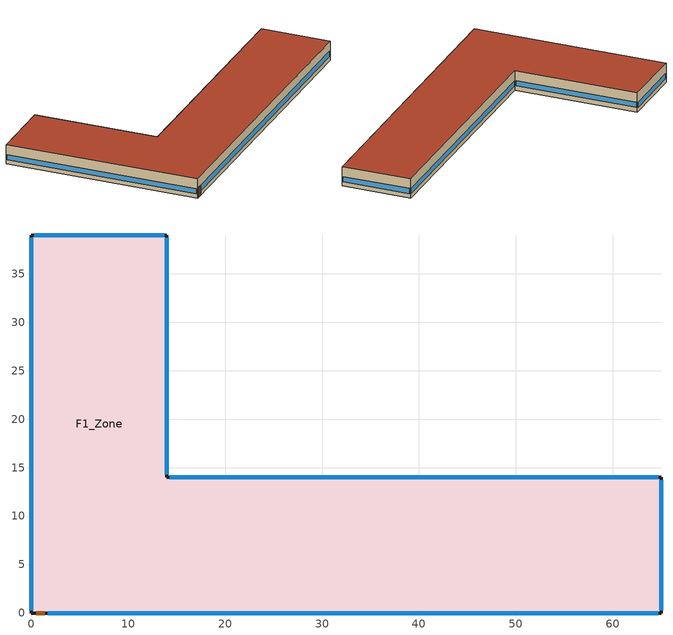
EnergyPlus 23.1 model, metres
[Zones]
F1_Zone
 floor ground (Slab): 0,39 14,39 14,14 65,14 65,0 0,0 z0
 wall outside (Exterior Wall): 0,0 65,0 65,14 14,14 14,39 0,39 0,0 z0:4.02
 window (Window): 1.71,0 64.7,0 z0.9:2.02; 65,0.3 65,13.7 z0.9:1.99; 64.7,14 14.3,14 z0.9:1.92; 14,14.3 14,38.7 z0.9:1.97; 13.7,39 0.3,39 z0.9:1.95; 0,38.7 0,0.3 z0.9:1.96
 door (Exterior Door): 0.5,0 1.41,0 z0:2.13
 roof outside (Roof): 0,0 65,0 65,14 14,14 14,39 0,39 z4.02
[Building]
V15-school-san-francisco: 0, Suburbs, 0.04, 0.4, FullExterior, 25, 6
[Site:Location]
San Francisco CA: 37.62, -122.4, -8, 2
[Site:GroundTemperature:BuildingSurface]
13.8, 14.6, 15.3, 15.8, 16.5, 16.7, 17, 17.3, 17.4, 16.6, 15.4, 14.3
[SizingPeriod:DesignDay]
San Francisco Intl Ap Ann Htg 99.6% Condns DB: 1, 21, WinterDesignDay, 3.8, 0, DefaultMultipliers, , Wetbulb, 3.8, , , , , 101301, 2.2, 150, No, No, No, ASHRAEClearSky, , , , , 0
San Francisco Intl Ap Ann Clg .4% Condns DB=>MWB: 8, 21, SummerDesignDay, 28.3, 8.5, DefaultMultipliers, , Wetbulb, 17.2, , , , , 101301, 5.9, 310, No, No, No, ASHRAETau, , , 0.365, 2.435
[Material]
Carpet pad 12mm: MediumRough, 0.0127, 0.06, 288, 1380, 0.9, 0.6, 0.6
Concrete block 200mm: MediumRough, 0.2, 1.11, 800, 920, 0.9, 0.6, 0.6
Cast concrete 200mm: MediumRough, 0.2, 1.73, 2243, 837, 0.9, 0.6, 0.6
Gypsum board 13mm: MediumRough, 0.0127, 0.16, 800, 1090, 0.9, 0.6, 0.6
Metal deck 1.5mm: MediumRough, 0.0015, 45, 7680, 418, 0.9, 0.6, 0.6
Polyiso board 100mm: MediumRough, 0.1, 0.024, 30, 1470, 0.9, 0.6, 0.6
Roof membrane 10mm: MediumRough, 0.0095, 0.16, 1121, 1460, 0.9, 0.6, 0.6
Stucco 25mm: MediumRough, 0.025, 0.72, 1856, 840, 0.9, 0.6, 0.6
XPS board 50mm: MediumRough, 0.05, 0.029, 35, 1400, 0.9, 0.6, 0.6
Door panel: MediumSmooth, 0.045, 0.15, 600, 1630, 0.9, 0.6, 0.6
[Construction]
Exterior Wall: Stucco 25mm, XPS board 50mm, Concrete block 200mm, Gypsum board 13mm
Roof: Roof membrane 10mm, Polyiso board 100mm, Metal deck 1.5mm
Slab: Cast concrete 200mm, Carpet pad 12mm
Window: Glazing
Exterior Door: Door panel
[WindowMaterial:SimpleGlazingSystem]
Glazing: 2.08, 0.32, 0.53
[Zone]
F1_Zone: 0, 0, 0, 0, 1, 1, autocalculate, autocalculate, autocalculate, , , Yes
[People]
F1_Zone People: F1_Zone, Occupancy Schedule, People, 289.3, , , 0.3, autocalculate, Activity Schedule
[Lights]
F1_Zone Lights: F1_Zone, Lighting Schedule, Watts/Area, , 8.73, , 0, 0.42, 0.18
[ElectricEquipment]
F1_Zone Equipment: F1_Zone, Equipment Schedule, Watts/Area, , 6.62, , 0, 0.5, 0
[ZoneInfiltration:DesignFlowRate]
F1_Zone Infiltration: F1_Zone, Always On, AirChanges/Hour, , , , 0.33, 1, 0, 0, 0
[HVACTemplate:Thermostat]
Thermostat: Heating Setpoint, , Cooling Setpoint
[HVACTemplate:Zone:PTAC]
F1_Zone: Thermostat, autosize, autosize, , , , Flow/Person, 0.00236, , , , , DrawThrough, 0.7, 75, 0.9, SingleSpeedDX, , autosize, autosize, 3.2, Electric, , autosize
[Schedule:Compact]
Occupancy Schedule: Fraction, Through: 12/31, For: Weekdays SummerDesignDay WinterDesignDay, Until: 07:00, 0, Until: 16:00, 0.95, Until: 24:00, 0, For: Saturday, Until: 24:00, 0, For: Sunday Holidays AllOtherDays, Until: 24:00, 0
Lighting Schedule: Fraction, Through: 12/31, For: Weekdays SummerDesignDay WinterDesignDay, Until: 07:00, 0.05, Until: 16:00, 0.9, Until: 24:00, 0.05, For: Saturday, Until: 24:00, 0.05, For: Sunday Holidays AllOtherDays, Until: 24:00, 0.05
Equipment Schedule: Fraction, Through: 12/31, For: Weekdays SummerDesignDay WinterDesignDay, Until: 07:00, 0.3, Until: 16:00, 0.9, Until: 24:00, 0.3, For: Saturday, Until: 24:00, 0.3, For: Sunday Holidays AllOtherDays, Until: 24:00, 0.3
Activity Schedule: Any Number, Through: 12/31, For: AllDays, Until: 24:00, 120
Always On: Fraction, Through: 12/31, For: AllDays, Until: 24:00, 1
Heating Setpoint: Temperature, Through: 12/31, For: Weekdays, Until: 05:00, 15.6, Until: 16:00, 21, Until: 24:00, 15.6, For: Saturday, Until: 24:00, 15.6, For: SummerDesignDay WinterDesignDay, Until: 24:00, 21, For: Sunday Holidays AllOtherDays, Until: 24:00, 15.6
Cooling Setpoint: Temperature, Through: 12/31, For: Weekdays, Until: 05:00, 29.4, Until: 16:00, 24, Until: 24:00, 29.4, For: Saturday, Until: 24:00, 29.4, For: SummerDesignDay WinterDesignDay, Until: 24:00, 24, For: Sunday Holidays AllOtherDays, Until: 24:00, 29.4
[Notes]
source: assumed (half the monthly mean air temperature plus 9 C)
